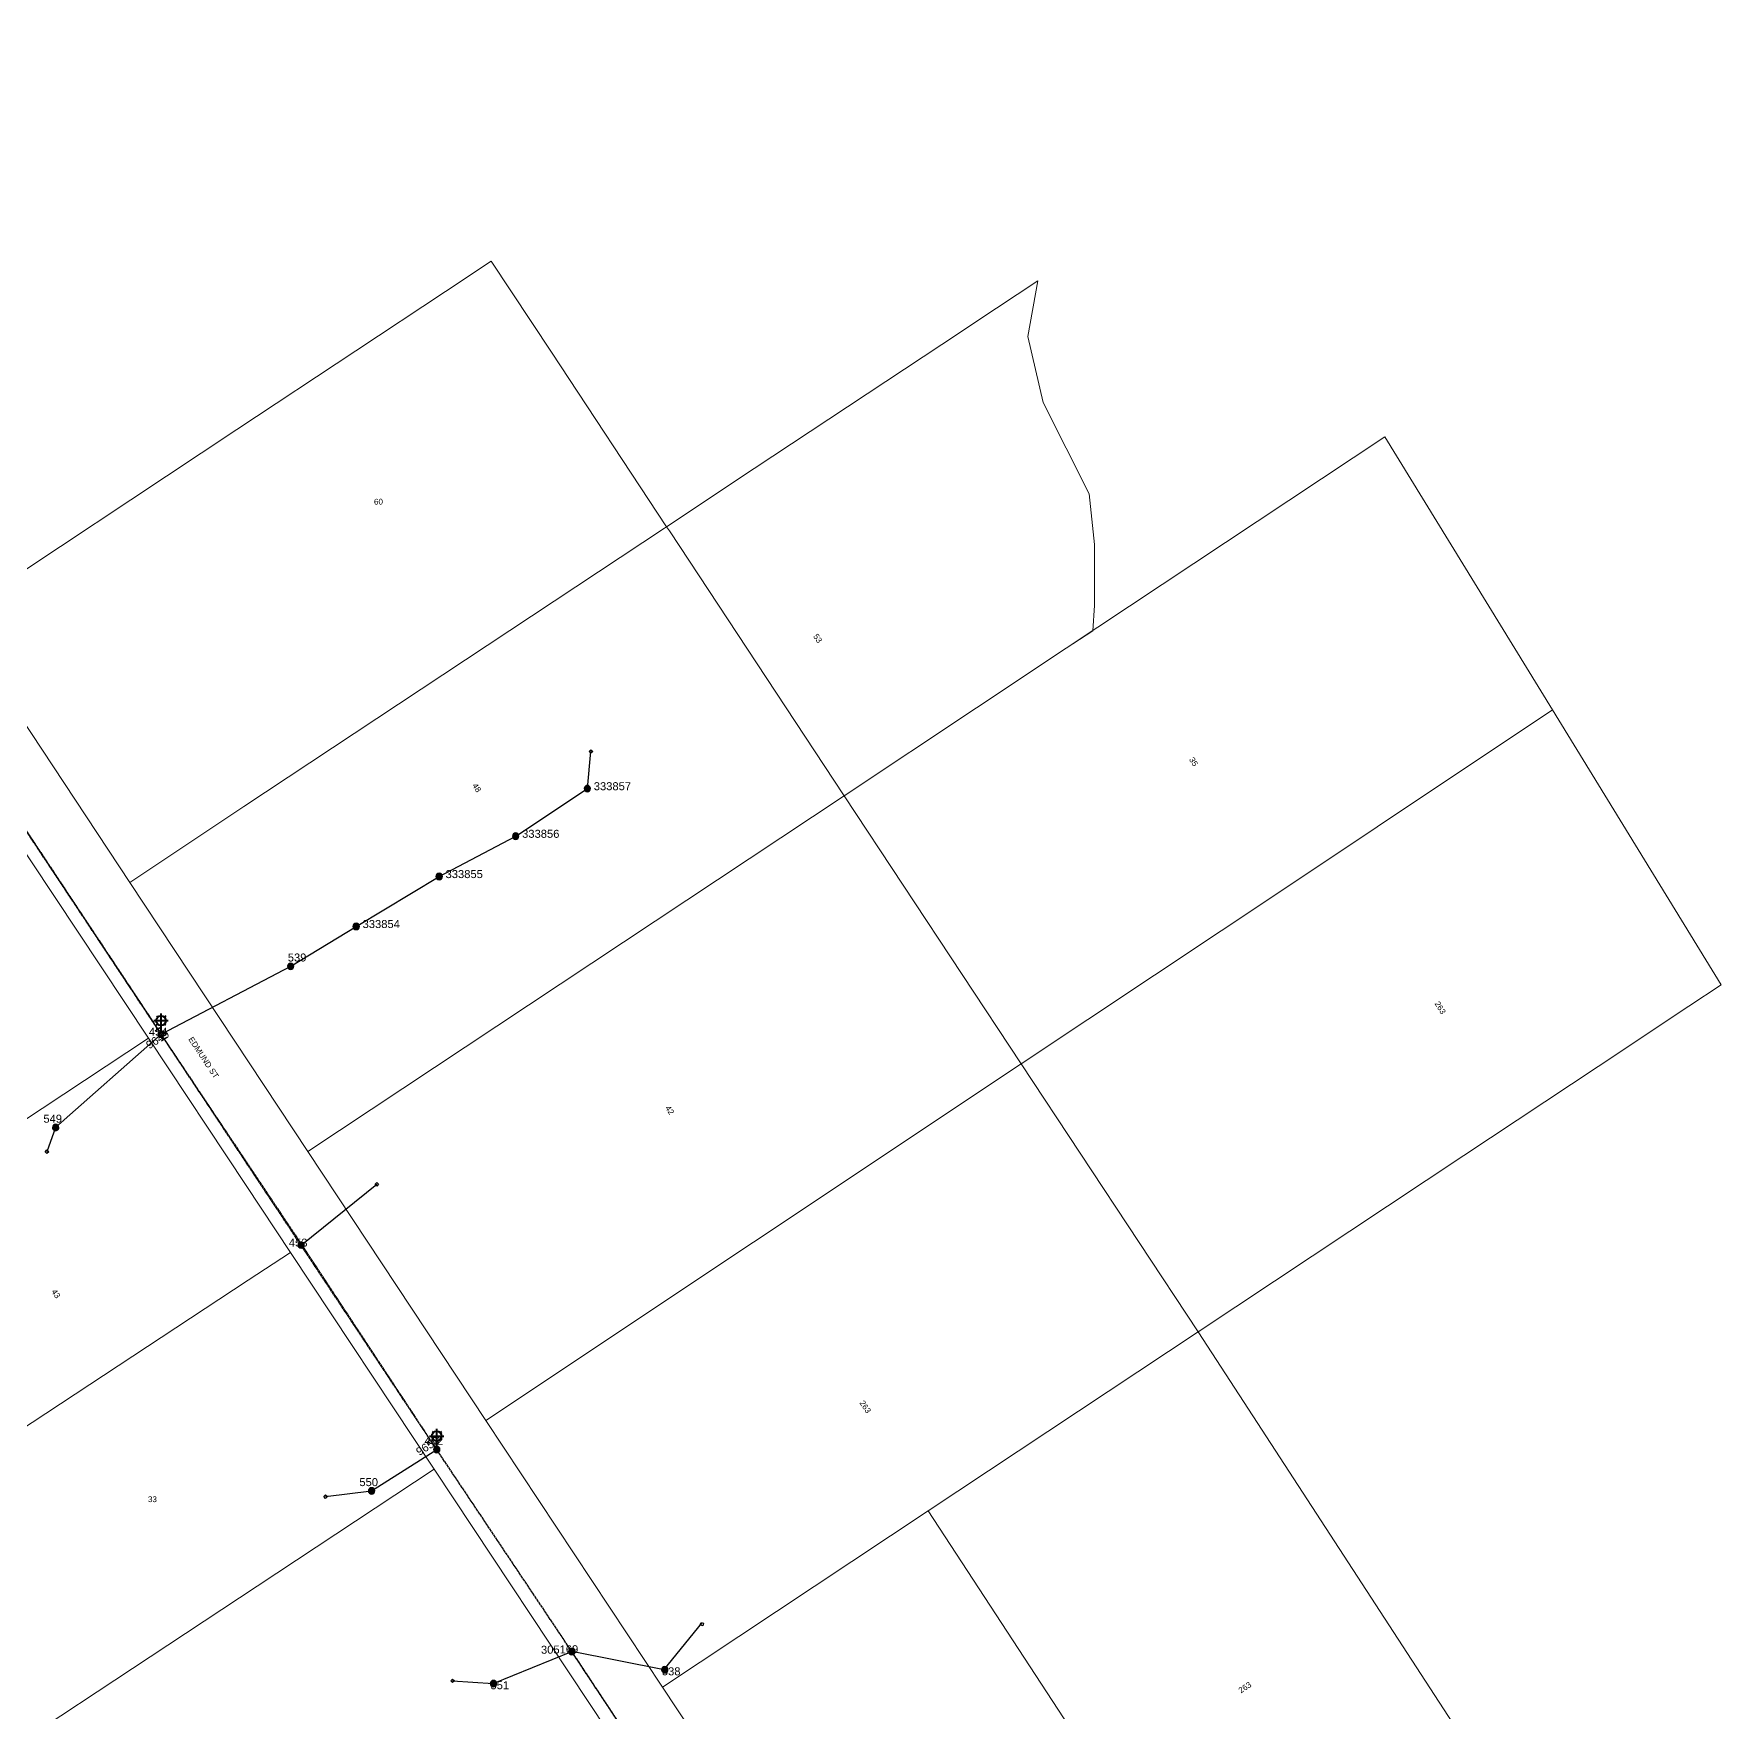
# Model space of a CAD drawing. Header units: metres. Extents: x 301970 to 303550, y 6271876 to 6273079.
# Drawn here: x 303023 to 303550, y 6272548 to 6273073 of the extents above; entities that cross this region are included whole.
import ezdxf
from ezdxf.enums import TextEntityAlignment as Align

# ---------------------------------------------------------------- set-up
doc = ezdxf.new("R2010")
doc.units = ezdxf.units.M
doc.linetypes.add('Cable Exist OH', pattern=[1, 1, 0])
doc.layers.add('Cadastre Land Parcels_SP_EXT', color=7, linetype='Continuous', lineweight=5, transparency=0.7)
doc.layers.add('Cadastre Roads_SP_EXT', color=7, linetype='Continuous', lineweight=5, transparency=0.7)
for name, color, linetype in [('Equip_SP_SL_EXT', 7, 'Continuous'), ('Mains_HV_EXT', 7, 'Continuous'), ('Mains_LV_EXT', 7, 'Continuous'), ('Services_SP_EXT', 7, 'Continuous'), ('SupportsOH_SP_TR_HV_LV_SL_EXT', 7, 'Continuous')]:
    doc.layers.add(name, color=color, linetype=linetype)
doc.styles.add('iecARIAL', font='arial.ttf', dxfattribs={"height": 2})
doc.styles.add('POLE_LABEL', font='arial.ttf')
doc.styles.get("Standard").update_dxf_attribs({"font": 'arial.ttf'})

# ---------------------------------------------------------------- blocks, each defined once
blk = doc.blocks.new('SL_LANTERN_EXT')
at = {"lineweight": 40}
for p, q in [((-1.46, 5.68), (-1.06, 5.28)), ((0, 1.97), (0, 6.47)), ((1.46, 5.68), (1.06, 5.28)), ((-2.25, 4.22), (2.25, 4.22)), ((-1.46, 2.76), (-1.06, 3.16)), ((0, 0), (0, 2.72)), ((1.46, 2.76), (1.06, 3.16))]:
    blk.add_line(p, q, dxfattribs=at)
blk.add_circle((0, 4.22), 1.5, dxfattribs=at)
at = {"style": 'iecARIAL', "flags": 8}
blk.add_attdef('ASSET_NUM', (1.5, 1.5), '', height=2.5, dxfattribs=at)
for tag, p, height, flags in [('OPERATING_VOLTAGE', (0.98, -1.65), 0.2, 9), ('ORIENTATION', (0.98, -1.85), 0.2, 9), ('OWNED_BY', (0.98, -2.05), 0.2, 9), ('STATE', (0.98, -2.25), 0.2, 9), ('CONSTRUCTED_VOLTAGE', (0.98, -0.65), 0.2, 9), ('CONTROL_TYPE', (0.98, -0.85), 0.2, 9), ('LANTERN_PURPOSE', (0.98, -1.05), 0.2, 9), ('LANTERN_TYPE', (0.98, -1.25), 0.2, 9), ('NO_PHASES', (0.98, -1.45), 0.2, 9), ('USAGE', (0.98, -2.45), 0.2, 9), ('CEXIST', (0.98, -2.65), 0.2, 9), ('CNEW', (0.98, -2.85), 0.2, 9), ('CNUMBER', (0.98, -3.05), 0.2, 9), ('CREMOVE', (0.98, -3.25), 0.2, 9), ('CREPLACE', (0.98, -3.45), 0.2, 9), ('LKINGHEIGHT', (0.98, -3.65), 0.2, 9), ('LBRACKET', (0.98, -3.85), 0.2, 9), ('LBRACKETVOCAB', (0.98, -4.05), 0.2, 9), ('LCATEGORY', (0.98, -4.25), 0.2, 9), ('LCHARGE1', (0.98, -4.45), 0.2, 9), ('LCHARGE1PERCENT', (0.98, -4.65), 0.2, 9), ('LCHARGE2', (0.98, -4.85), 0.2, 9), ('LCHARGE2PERCENT', (0.98, -5.05), 0.2, 9), ('LCHARGE3', (0.98, -5.25), 0.2, 9), ('LCHARGE3PERCENT', (0.98, -5.45), 0.2, 9), ('LNUMBER', (2.18, -3.25), 2.5, 8), ('STREETNAME', (0.98, -9.25), 0.2, 9), ('SUBURB', (0.98, -9.45), 0.2, 1), ('LEXIST', (0.98, -5.65), 0.2, 9), ('LLAMP', (0.98, -5.85), 0.2, 9), ('LLAMPVOCAB', (0.98, -6.05), 0.2, 9), ('LMAST', (0.98, -6.25), 0.2, 9), ('LMASTVOCAB', (0.98, -6.45), 0.2, 9), ('LNEW', (0.98, -6.65), 0.2, 9), ('LANTNUMBER', (0.98, -6.85), 0.2, 9), ('LOUTREACH', (0.98, -7.25), 0.2, 9), ('LOUTREACHVOCAB', (0.98, -7.45), 0.2, 9), ('LRATECODE', (0.98, -7.65), 0.2, 9), ('LREMOVE', (0.98, -7.85), 0.2, 9), ('LREPLACE', (0.98, -8.05), 0.2, 9), ('LTYPE', (0.98, -8.25), 0.2, 9), ('LTYPEVOCAB', (0.98, -8.45), 0.2, 9), ('LEGEND', (0.98, -8.65), 0.2, 9), ('LOCATION', (0.98, -8.85), 0.2, 9), ('NOTES', (0.98, -9.05), 0.2, 9)]:
    blk.add_attdef(tag, p, '', height=height, dxfattribs=dict(flags=flags))
blk = doc.blocks.new('CCP_EXT')
blk.add_wipeout([(0, 0.57), (0.57, 0), (0, -0.57), (-0.57, 0)])
blk.add_lwpolyline([(-0.57, 0), (0, 0.57), (0.57, 0), (0, -0.57), (-0.57, 0)])
at = {"flags": 1}
blk.add_attdef('Z', (0, 0), '', height=0.2, dxfattribs=at)
at = {"flags": 9}
for tag, p in [('CCP_TYPE', (0, 0)), ('CONSTRUCTED_VOLTAGE', (0, -0.2)), ('OPERATING_VOLTAGE', (0, -0.6)), ('ORIENTATION', (0, -0.8)), ('OWNED_BY', (0, -1)), ('STATE', (0, -1.8)), ('NO_PHASES', (0, -0.4)), ('USAGE', (0, -1.2)), ('LEGEND', (0, -1.4)), ('LIFE_SUPPORT', (0, -1.6)), ('NOTES', (0, -2))]:
    blk.add_attdef(tag, text='', height=0.2, dxfattribs=at).set_placement(p, align=Align.MIDDLE_LEFT)
blk = doc.blocks.new('POLE_EXT')
blk.add_hatch(color=256).paths.add_polyline_path([(-1, 0, 1), (1, 0, 1)])
blk.add_lwpolyline([(-1, 0, 1), (1, 0, 1)], format="xyb", close=True)
for tag, height, flags, p in [('pNumber', 2.5, 8, (-17.84, 2.07)), ('OWNED_BY', 0.2, 9, (1.35, -0.4)), ('SPECIAL_USE', 0.2, 9, (1.35, -0.8)), ('STATE', 0.2, 9, (1.35, -1)), ('cLV', 0.2, 9, (1.35, -1.4)), ('hDepth', 0.2, 9, (1.35, -1.6)), ('hDia', 0.2, 9, (1.35, -1.8)), ('cHV', 0.2, 9, (1.35, -2)), ('cLinedev', 0.2, 9, (1.35, -3.4)), ('pExisting', 0.2, 9, (1.35, -3.8)), ('pFooting', 0.2, 9, (1.35, -4.4)), ('pNew', 0.2, 9, (1.35, -4.6)), ('pRelocate', 0.2, 9, (1.35, -5)), ('pRemove', 0.2, 9, (1.35, -5.2)), ('PARENT', 0.2, 9, (1.35, -0.6)), ('USAGE', 0.2, 9, (1.35, -1.2)), ('LBRACKET', 0.2, 9, (1.35, -2.2)), ('LExisting', 0.2, 9, (1.35, -2.4)), ('LANTNUMBER', 0.2, 9, (1.35, -2.6)), ('LOther', 0.2, 9, (1.35, -2.8)), ('LRemove', 0.2, 9, (1.35, -3)), ('LEGEND', 0.2, 9, (1.35, -3.2)), ('LOCATION', 0.2, 9, (1.35, -3.6)), ('PFNUMBER', 0.2, 9, (1.35, -4)), ('NEWPFNUMBER', 0.2, 9, (1.35, -4.2)), ('pReplace', 0.2, 9, (1.35, -5.4)), ('pStay', 0.2, 9, (1.35, -5.6)), ('pType', 0.2, 9, (1.35, -5.8)), ('cspan', 0.2, 9, (1.35, -6)), ('STREETNAME', 0.2, 9, (1.35, -6.2)), ('SUBURB', 0.2, 9, (1.35, -6.4)), ('OPERATED_BY', 0.2, 9, (1.36, -7.01)), ('NOTES', 0.2, 9, (1.35, -6.6)), ('MAINTAINED_BY', 0.2, 9, (1.36, -6.81))]:
    blk.add_attdef(tag, text='', height=height, dxfattribs=dict(flags=flags)).set_placement(p, align=Align.MIDDLE_LEFT)
at = {"style": 'POLE_LABEL'}
for tag, height, flags, p in [('STRUCTURE_PLANT_NUMBER', 0.2, 9, (1.35, 0.03)), ('ASSET_NUM', 2.5, 8, (2, 2)), ('STREET_CODE', 0.2, 9, (1.35, -0.2))]:
    blk.add_attdef(tag, text='', height=height, dxfattribs=dict(at, flags=flags)).set_placement(p, align=Align.MIDDLE_LEFT)
at = {"flags": 1}
blk.add_attdef('Z', (1.35, -7.33), '', height=0.2, dxfattribs=at)
blk = doc.blocks.new('End Shackle_EXT')
blk.add_wipeout([(0, 0.25), (1.81, 0.25), (1.82, -0.25), (0, -0.25)])
blk.add_line((1.81, -1), (1.81, 1))
at = {"flags": 1}
blk.add_attdef('Z', (0, 0), '', height=0.2, dxfattribs=at)
at = {"flags": 9}
for tag, p in [('CONNECTOR_TYPE', (0, 0)), ('CONSTRUCTED_VOLTAGE', (0, -0.2)), ('OPERATING_VOLTAGE', (0, -0.6)), ('ORIENTATION', (0, -0.8)), ('OWNED_BY', (0, -1)), ('STATE', (0, -1.2)), ('NO_PHASES', (0, -0.4)), ('USAGE', (0, -1.4)), ('NOTES', (0, -1.6))]:
    blk.add_attdef(tag, text='', height=0.2, dxfattribs=at).set_placement(p, align=Align.MIDDLE_LEFT)

msp = doc.modelspace()

# ---------------------------------------------------------------- linework, layer by layer
at = {"layer": 'Cadastre Land Parcels_SP_EXT', "linetype": 'Continuous'}
for points in [[(303088.32, 6272831.37), (303219.72, 6272918.42), (303220.38, 6272918.86), (303184.38, 6272973.38), (303165.56, 6273001.88), (303151.25, 6272992.39), (303123.22, 6272973.82), (303086.13, 6272949.25), (302997.78, 6272890.7), (303052.62, 6272807.71), (303088.32, 6272831.37)], [(303317.26, 6272862.26), (303345.28, 6272880.85), (303353.55, 6272886.34), (303354.13, 6272894.19), (303354.09, 6272913.26), (303352.46, 6272929.14), (303338.08, 6272957.7), (303333.26, 6272978.34), (303336.39, 6272995.72), (303317.03, 6272982.89), (303312.19, 6272979.68), (303247.78, 6272937.01), (303220.38, 6272918.86), (303221.24, 6272917.54), (303275.88, 6272834.8), (303317.26, 6272862.26)], [(303414.46, 6272806.47), (303442.4, 6272825.09), (303497.2, 6272861.6), (303444.78, 6272946.9), (303345.28, 6272880.85), (303317.26, 6272862.26), (303275.88, 6272834.8), (303331.22, 6272750.99), (303414.46, 6272806.47)], [(303275.88, 6272834.8), (303221.24, 6272917.54), (303220.38, 6272918.86), (303219.72, 6272918.42), (303088.32, 6272831.37), (303052.62, 6272807.71), (303089.93, 6272751.35), (303108.31, 6272723.58), (303275.88, 6272834.8)], [(303469.49, 6272722.32), (303511.51, 6272750.21), (303539.79, 6272768.97), (303549.94, 6272775.71), (303497.2, 6272861.6), (303442.4, 6272825.09), (303414.46, 6272806.47), (303331.22, 6272750.99), (303386.51, 6272667.27), (303469.49, 6272722.32)], [(303331.22, 6272750.99), (303275.88, 6272834.8), (303108.31, 6272723.58), (303163.92, 6272639.5), (303331.22, 6272750.99)], [(303058.45, 6272759), (303014.27, 6272825.61), (302848.33, 6272715.77), (302892.22, 6272649.11), (303058.45, 6272759)], [(303088.96, 6272712.99), (303058.45, 6272759), (302892.22, 6272649.11), (302936.18, 6272582.33), (303089.66, 6272683.41), (303102.82, 6272692.08), (303088.96, 6272712.99)], [(303386.51, 6272667.27), (303331.22, 6272750.99), (303163.92, 6272639.5), (303219.06, 6272556.2), (303302.15, 6272611.31), (303386.51, 6272667.27)], [(303147.74, 6272624.31), (303102.82, 6272692.08), (303089.66, 6272683.41), (302936.18, 6272582.33), (302981.01, 6272514.24), (303092.4, 6272587.78), (303147.74, 6272624.31)], [(303497.32, 6272496.92), (303386.51, 6272667.27), (303302.15, 6272611.31), (303413.3, 6272441.33), (303497.32, 6272496.92)], [(303202.02, 6272542.44), (303147.74, 6272624.31), (303092.4, 6272587.78), (302981.01, 6272514.24), (303034.86, 6272432.43), (303068.34, 6272454.4), (303096.56, 6272472.99), (303136.47, 6272499.26), (303202.02, 6272542.44)], [(303329.84, 6272386.24), (303360.19, 6272406.19), (303413.3, 6272441.33), (303302.15, 6272611.31), (303219.06, 6272556.2), (303322.75, 6272399.48), (303329.84, 6272386.24)]]:
    msp.add_lwpolyline(points, close=True, dxfattribs=at)
at = {"layer": 'Mains_LV_EXT', "linetype": 'Cable Exist OH'}
for points in [[(303148.55, 6272630.46), (303106.15, 6272694.85)], [(303190.77, 6272567.33), (303148.55, 6272630.46)], [(303223.79, 6272517.39), (303190.77, 6272567.33)]]:
    msp.add_lwpolyline(points, dxfattribs=at)

# ---------------------------------------------------------------- block references
at = {"layer": 'Equip_SP_SL_EXT'}
ref = msp.add_blockref('SL_LANTERN_EXT', (303062.41, 6272760.28), dxfattribs=at)
ref.add_attrib('ASSET_NUM', '9649', dxfattribs={"layer": '0', "height": 2.5, "rotation": 32.4259, "style": 'iecARIAL'}).set_placement((303063.91, 6272761.78), align=Align.TOP_RIGHT)
ref = msp.add_blockref('SL_LANTERN_EXT', (303148.55, 6272630.46), dxfattribs=at)
ref.add_attrib('ASSET_NUM', '9650', dxfattribs={"layer": '0', "height": 2.5, "rotation": 32.4143, "style": 'iecARIAL'}).set_placement((303150.05, 6272631.96), align=Align.BOTTOM_RIGHT)
at = {"layer": 'SupportsOH_SP_TR_HV_LV_SL_EXT'}
ref = msp.add_blockref('POLE_EXT', (303195.62, 6272837.01), dxfattribs=at)
ref.add_attrib('ASSET_NUM', '333857', dxfattribs={"layer": '0', "height": 2.5, "style": 'POLE_LABEL'}).set_placement((303197.62, 6272837.76), align=Align.MIDDLE_LEFT)
ref = msp.add_blockref('POLE_EXT', (303173.23, 6272822.14), dxfattribs=at)
ref.add_attrib('ASSET_NUM', '333856', dxfattribs={"layer": '0', "height": 2.5, "style": 'POLE_LABEL'}).set_placement((303175.23, 6272822.89), align=Align.MIDDLE_LEFT)
ref = msp.add_blockref('POLE_EXT', (303149.31, 6272809.55), dxfattribs=at)
ref.add_attrib('ASSET_NUM', '333855', dxfattribs={"layer": '0', "height": 2.5, "style": 'POLE_LABEL'}).set_placement((303151.31, 6272810.3), align=Align.MIDDLE_LEFT)
ref = msp.add_blockref('POLE_EXT', (303123.38, 6272793.94), dxfattribs=at)
ref.add_attrib('ASSET_NUM', '333854', dxfattribs={"layer": '0', "height": 2.5, "style": 'POLE_LABEL'}).set_placement((303125.38, 6272794.69), align=Align.MIDDLE_LEFT)
ref = msp.add_blockref('POLE_EXT', (303102.92, 6272781.48), dxfattribs=at)
ref.add_attrib('ASSET_NUM', '539', dxfattribs={"layer": '0', "height": 2.5, "style": 'POLE_LABEL'}).set_placement((303104.92, 6272782.23), align=Align.BOTTOM_CENTER)
ref = msp.add_blockref('POLE_EXT', (303062.41, 6272760.28), dxfattribs=at)
ref.add_attrib('ASSET_NUM', '454', dxfattribs={"layer": '0', "height": 2.5, "rotation": 0.0742, "style": 'POLE_LABEL'}).set_placement((303064.41, 6272761.03), align=Align.MIDDLE_RIGHT)
ref = msp.add_blockref('POLE_EXT', (303029.46, 6272731.1), dxfattribs=dict(at, rotation=0.07563049318551435))
ref.add_attrib('ASSET_NUM', '549', dxfattribs={"layer": '0', "height": 2.5, "rotation": 0.0092, "style": 'POLE_LABEL'}).set_placement((303031.46, 6272731.85), align=Align.BOTTOM_RIGHT)
ref = msp.add_blockref('POLE_EXT', (303106.16, 6272694.38), dxfattribs=at)
ref.add_attrib('ASSET_NUM', '453', dxfattribs={"layer": '0', "height": 2.5, "style": 'POLE_LABEL'}).set_placement((303108.16, 6272695.13), align=Align.MIDDLE_RIGHT)
ref = msp.add_blockref('POLE_EXT', (303148.55, 6272630.46), dxfattribs=at)
ref.add_attrib('ASSET_NUM', '452', dxfattribs={"layer": '0', "height": 2.5, "style": 'POLE_LABEL'}).set_placement((303150.55, 6272631.21), align=Align.BOTTOM_RIGHT)
ref = msp.add_blockref('POLE_EXT', (303128.2, 6272617.53), dxfattribs=at)
ref.add_attrib('ASSET_NUM', '550', dxfattribs={"layer": '0', "height": 2.5, "style": 'POLE_LABEL'}).set_placement((303130.2, 6272618.28), align=Align.BOTTOM_RIGHT)
ref = msp.add_blockref('POLE_EXT', (303190.77, 6272567.33), dxfattribs=at)
ref.add_attrib('ASSET_NUM', '305169', dxfattribs={"layer": '0', "height": 2.5, "rotation": 1, "style": 'POLE_LABEL'}).set_placement((303192.77, 6272568.08), align=Align.MIDDLE_RIGHT)
ref = msp.add_blockref('POLE_EXT', (303219.81, 6272561.65), dxfattribs=at)
ref.add_attrib('ASSET_NUM', '538', dxfattribs={"layer": '0', "height": 2.5, "style": 'POLE_LABEL'}).set_placement((303221.81, 6272562.4), align=Align.TOP_CENTER)
ref = msp.add_blockref('POLE_EXT', (303166.26, 6272557.31), dxfattribs=at)
ref.add_attrib('ASSET_NUM', '551', dxfattribs={"layer": '0', "height": 2.5, "style": 'POLE_LABEL'}).set_placement((303168.26, 6272558.06), align=Align.TOP_CENTER)

# ---------------------------------------------------------------- texts
at = {"layer": 'Cadastre Land Parcels_SP_EXT'}
for s, p in [('60', (303128.94, 6272925.78)), ('33', (303058.3, 6272614.03))]:
    msp.add_text(s, height=1.8, dxfattribs=at).set_placement(p)
for s, rotation, p in [('53', 304.095, (303266.08, 6272884.62)), ('35', 301.6342, (303383.56, 6272846.12)), ('48', 303.4403, (303159.55, 6272837.95)), ('263', 301.6345, (303460.28, 6272769.85)), ('42', 303.4406, (303219.83, 6272737.22)), ('43', 303.4406, (303028.05, 6272679.82)), ('263', 303.4406, (303280.57, 6272645.06)), ('263', 33.2732, (303399.82, 6272554.21))]:
    msp.add_text(s, height=1.8, rotation=rotation, dxfattribs=at).set_placement(p)
at = {"layer": 'Cadastre Roads_SP_EXT'}
msp.add_text('EDMUND ST', height=1.8, rotation=303.4406, dxfattribs=at).set_placement((303070.84, 6272758.68))

# ---------------------------------------------------------------- next in the draw order: block references
at = {"layer": 'Services_SP_EXT'}
for p in [(303196.71, 6272848.61), (303026.73, 6272723.51), (303129.83, 6272713.38), (303113.83, 6272615.78), (303153.48, 6272558.18)]:
    msp.add_blockref('CCP_EXT', p, dxfattribs=at)
at = {"layer": 'Services_SP_EXT', "rotation": 117.1811111472176}
msp.add_blockref('CCP_EXT', (303231.42, 6272575.91), dxfattribs=at)

# ---------------------------------------------------------------- next in the draw order: linework, layer by layer
at = {"layer": 'Cadastre Roads_SP_EXT', "linetype": 'Continuous'}
msp.add_lwpolyline([(302942.4, 6272974.42), (302877.31, 6273072.92), (302869.02, 6273067.61), (302858.3, 6273060.75), (302914.01, 6272976.76), (302942.26, 6272934.18), (302969.65, 6272892.83), (303014.27, 6272825.61), (303058.45, 6272759), (303088.96, 6272712.99), (303102.82, 6272692.08), (303147.74, 6272624.31), (303202.02, 6272542.44), (303302.63, 6272390.75), (303314.32, 6272395.82), (303322.75, 6272399.48), (303219.06, 6272556.2), (303163.92, 6272639.5), (303108.31, 6272723.58), (303089.93, 6272751.35), (303052.62, 6272807.71), (302997.78, 6272890.7), (302942.4, 6272974.42)], close=True, dxfattribs=at)
at = {"layer": 'Services_SP_EXT'}
for points in [[(303062.41, 6272760.28), (303102.92, 6272781.48), (303123.38, 6272793.94), (303149.31, 6272809.55), (303173.23, 6272822.14), (303195.62, 6272837.01), (303196.71, 6272848.61)], [(303062.41, 6272760.28), (303029.46, 6272731.1), (303026.73, 6272723.51)], [(303106.16, 6272694.38), (303129.83, 6272713.38)], [(303113.83, 6272615.78), (303128.16, 6272617.51), (303148.55, 6272630.46)], [(303190.81, 6272567.45), (303219.64, 6272561.68), (303231.42, 6272576.16)], [(303153.48, 6272558.18), (303166.21, 6272557.39), (303190.77, 6272567.33)]]:
    msp.add_lwpolyline(points, dxfattribs=at)

# ---------------------------------------------------------------- next in the draw order: block references
at = {"layer": 'Mains_LV_EXT', "rotation": 123.4200311149294}
msp.add_blockref('End Shackle_EXT', (303062.41, 6272760.28), dxfattribs=at)

# ---------------------------------------------------------------- next in the draw order: block references
at = {"layer": 'Mains_LV_EXT', "rotation": 303.4994000367315}
msp.add_blockref('End Shackle_EXT', (303062.41, 6272760.28), dxfattribs=at)

# ---------------------------------------------------------------- next in the draw order: linework, layer by layer
at = {"layer": 'Mains_HV_EXT', "linetype": 'Cable Exist OH'}
msp.add_lwpolyline([(303323.97, 6272363.67), (303293.87, 6272411.44), (303258.16, 6272465.1), (303223.93, 6272517.18), (303190.77, 6272567.33), (303148.55, 6272630.46), (303019.93, 6272824.34), (302970.58, 6272898.73), (302897.96, 6273009.22)], dxfattribs=at)
at = {"layer": 'Mains_LV_EXT', "linetype": 'Cable Exist OH'}
for points in [[(303019.93, 6272824.34), (303062.41, 6272760.28)], [(303106.15, 6272694.85), (303062.41, 6272760.28)]]:
    msp.add_lwpolyline(points, dxfattribs=at)

doc.saveas('drawing.dxf')
